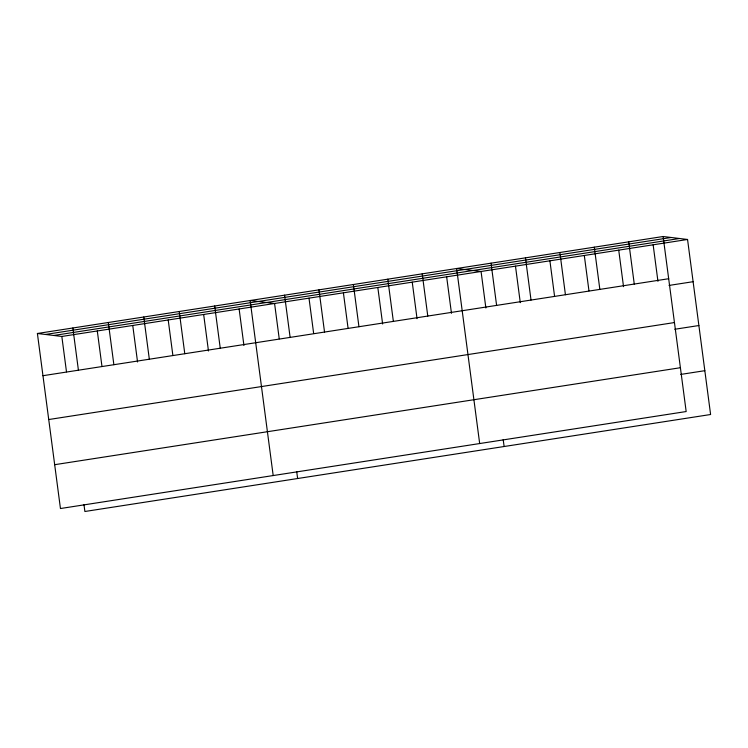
<?xml version="1.0" encoding="UTF-8"?>
<svg xmlns="http://www.w3.org/2000/svg" width="748" height="748" viewBox="0 0 748 748"><rect width="100%" height="100%" fill="white"/><g stroke="black" fill="none" stroke-linecap="round" stroke-linejoin="round"><path stroke-width="1.12" d="M663.121 236.508L686.168 411.54L60.448 508.528L37.4 333.486L663.121 236.508L687.552 239.472L710.6 414.514L84.879 511.492L83.972 504.573M45.46 334.468L671.18 237.49M53.772 335.478L679.493 238.5M37.4 333.486L61.832 336.46L687.552 239.472M42.954 375.702L668.684 278.724M669.021 285.427L693.115 281.697M48.732 419.535L674.453 322.556M674.799 329.26L698.884 325.53M54.669 464.695L680.4 367.717M680.736 374.421L704.831 370.681M653.144 244.811L657.95 281.323M628.703 241.838L634.267 284.062M618.727 250.141L623.533 286.662M594.295 247.177L599.849 289.392M584.31 255.479L588.966 290.85M559.878 252.506L565.432 294.731M549.902 260.809L554.558 296.189M525.461 257.845L531.024 300.06M515.484 266.148L520.29 302.659M491.043 263.174L496.607 305.399M485.873 307.998L481.067 271.477L456.635 268.513L479.674 443.545M503.198 439.6L504.115 446.519M446.649 276.816L451.465 313.328M422.218 273.843L427.781 316.067M412.242 282.146L417.047 318.667M387.801 279.182L393.364 321.397M377.824 287.484L382.63 323.996M353.393 284.511L358.947 326.726M343.407 292.814L348.063 328.185M318.975 289.841L324.529 332.065M308.999 298.153L313.655 333.524M284.558 295.18L290.121 337.395M279.238 338.853L274.581 303.482L250.141 300.509L273.188 475.55M296.713 471.605L297.62 478.524M239.126 308.98L243.932 345.492M214.685 306.007L220.249 348.231M203.662 314.478L208.468 350.99M179.23 311.505L184.784 353.72M168.207 319.966L172.863 355.347M143.775 317.002L149.329 359.218M132.751 325.464L137.557 361.976M108.31 322.491L113.874 364.715M97.296 330.962L101.952 366.333M72.855 327.989L78.418 370.213M61.832 336.46L66.488 371.831"/></g></svg>
